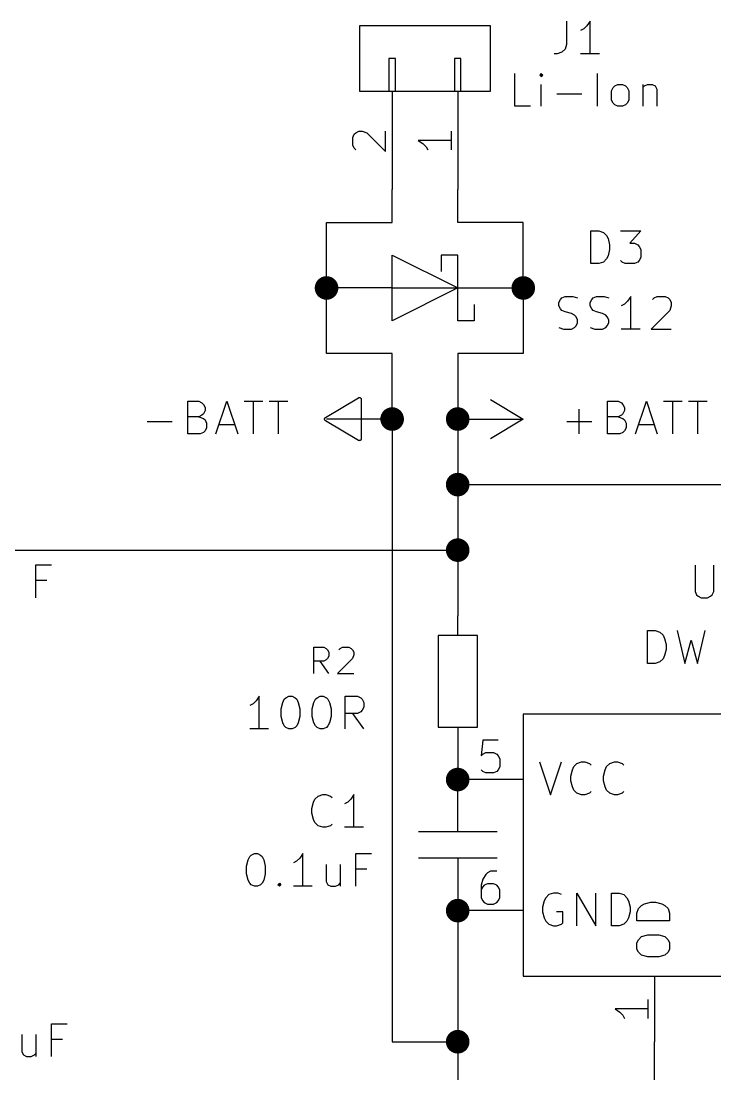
# Model space of a CAD drawing. Header units: inches. Extents: x 0.4 to 16.1, y -11.3 to -0.4.
# Drawn here: x 2.384 to 3.442, y -7.249 to -5.643 of the extents above; entities that cross this region are included whole.
import ezdxf

# ---------------------------------------------------------------- set-up
doc = ezdxf.new("R2010")
doc.units = ezdxf.units.IN
doc.header["$MEASUREMENT"] = 0
for name, color, linetype in [('GREENSIXTYFIVE', 129, 'CONTINUOUS'), ('LIGHTGREEN', 92, 'CONTINUOUS'), ('LIGHTRED', 12, 'CONTINUOUS'), ('RED', 14, 'CONTINUOUS'), ('WHITE', 250, 'CONTINUOUS')]:
    doc.layers.add(name, color=color, linetype=linetype)

msp = doc.modelspace()

# ---------------------------------------------------------------- linework, layer by layer
at = {"layer": 'GREENSIXTYFIVE', "linetype": 'CONTINUOUS'}
for p, q in [((3.2161, -5.6428), (3.2161, -5.6785)), ((3.2471, -5.6499), (3.2423, -5.6547)), ((3.2518, -5.6428), (3.2471, -5.6499)), ((3.2518, -5.6928), (3.2518, -5.6428)), ((3.2423, -5.6547), (3.2375, -5.6571)), ((3.2137, -5.6857), (3.209, -5.6904)), ((3.2161, -5.6785), (3.2137, -5.6857)), ((3.2018, -5.6928), (3.1971, -5.6928)), ((3.209, -5.6904), (3.2018, -5.6928)), ((3.2661, -5.6928), (3.2375, -5.6928)), ((3.137, -5.7728), (3.137, -5.7228)), ((3.1775, -5.7228), (3.1751, -5.7252)), ((3.1751, -5.7252), (3.1775, -5.7276)), ((3.1799, -5.7252), (3.1775, -5.7228)), ((3.1775, -5.7228), (3.1775, -5.7276)), ((3.1775, -5.7276), (3.1799, -5.7252)), ((3.2632, -5.7728), (3.2632, -5.7228)), ((3.1775, -5.7728), (3.1775, -5.7395)), ((3.2847, -5.749), (3.2871, -5.7442)), ((3.2847, -5.7633), (3.2847, -5.749)), ((3.2871, -5.7442), (3.2894, -5.7418)), ((3.2894, -5.7418), (3.2942, -5.7395)), ((3.2942, -5.7395), (3.3013, -5.7395)), ((3.3013, -5.7395), (3.3061, -5.7418)), ((3.3061, -5.7418), (3.3085, -5.7442)), ((3.3085, -5.7442), (3.3109, -5.749)), ((3.3109, -5.749), (3.3109, -5.7633)), ((3.3323, -5.7395), (3.3323, -5.7728)), ((3.3323, -5.7442), (3.3347, -5.7418)), ((3.3347, -5.7418), (3.3394, -5.7395)), ((3.3394, -5.7395), (3.3466, -5.7395)), ((3.3466, -5.7395), (3.3513, -5.7418)), ((3.3513, -5.7418), (3.3537, -5.7466)), ((3.3537, -5.7466), (3.3537, -5.7728)), ((3.2013, -5.7538), (3.2394, -5.7538)), ((3.2871, -5.768), (3.2847, -5.7633)), ((3.3109, -5.7633), (3.3085, -5.768)), ((3.1609, -5.7728), (3.137, -5.7728)), ((3.2894, -5.7704), (3.2871, -5.768)), ((3.2942, -5.7728), (3.2894, -5.7704)), ((3.3013, -5.7728), (3.2942, -5.7728)), ((3.3061, -5.7704), (3.3013, -5.7728)), ((3.3085, -5.768), (3.3061, -5.7704)), ((3.2531, -6.0128), (3.2531, -5.9628)), ((3.2531, -5.9628), (3.265, -5.9628)), ((3.265, -5.9628), (3.2721, -5.9652)), ((3.2721, -5.9652), (3.2769, -5.9699)), ((3.2769, -5.9699), (3.2793, -5.9747)), ((3.2793, -5.9747), (3.2817, -5.9842)), ((3.2983, -5.9628), (3.3293, -5.9628)), ((3.3293, -5.9628), (3.3126, -5.9818)), ((3.2817, -5.9914), (3.2793, -6.0009)), ((3.2817, -5.9842), (3.2817, -5.9914)), ((3.3126, -5.9818), (3.3198, -5.9818)), ((3.3198, -5.9818), (3.3245, -5.9842)), ((3.3245, -5.9842), (3.3269, -5.9866)), ((3.3269, -5.9866), (3.3293, -5.9914)), ((3.3293, -5.9914), (3.3293, -6.0033)), ((3.2769, -6.0057), (3.2721, -6.0104)), ((3.2793, -6.0009), (3.2769, -6.0057)), ((3.3293, -6.0033), (3.3269, -6.008)), ((3.265, -6.0128), (3.2531, -6.0128)), ((3.2721, -6.0104), (3.265, -6.0128)), ((3.3007, -6.0104), (3.2983, -6.008)), ((3.3055, -6.0128), (3.3007, -6.0104)), ((3.3198, -6.0128), (3.3055, -6.0128)), ((3.3245, -6.0104), (3.3198, -6.0128)), ((3.3269, -6.008), (3.3245, -6.0104)), ((3.2043, -6.0723), (3.2067, -6.0676)), ((3.2067, -6.0676), (3.209, -6.0652)), ((3.209, -6.0652), (3.2138, -6.0628)), ((3.2138, -6.0628), (3.2257, -6.0628)), ((3.2257, -6.0628), (3.2329, -6.0652)), ((3.2519, -6.0723), (3.2543, -6.0676)), ((3.2543, -6.0676), (3.2567, -6.0652)), ((3.2567, -6.0652), (3.2614, -6.0628)), ((3.2614, -6.0628), (3.2733, -6.0628)), ((3.2733, -6.0628), (3.2805, -6.0652)), ((3.309, -6.0699), (3.3043, -6.0747)), ((3.3138, -6.0628), (3.309, -6.0699)), ((3.3138, -6.1128), (3.3138, -6.0628)), ((3.3471, -6.0676), (3.3495, -6.0652)), ((3.3495, -6.0652), (3.3543, -6.0628)), ((3.3543, -6.0628), (3.3662, -6.0628)), ((3.3662, -6.0628), (3.3709, -6.0652)), ((3.3709, -6.0652), (3.3733, -6.0676)), ((3.3733, -6.0676), (3.3757, -6.0723)), ((3.2043, -6.0771), (3.2043, -6.0723)), ((3.2067, -6.0818), (3.2043, -6.0771)), ((3.209, -6.0842), (3.2067, -6.0818)), ((3.2138, -6.0866), (3.209, -6.0842)), ((3.2233, -6.089), (3.2138, -6.0866)), ((3.2519, -6.0771), (3.2519, -6.0723)), ((3.2543, -6.0818), (3.2519, -6.0771)), ((3.2567, -6.0842), (3.2543, -6.0818)), ((3.2614, -6.0866), (3.2567, -6.0842)), ((3.271, -6.089), (3.2614, -6.0866)), ((3.3043, -6.0747), (3.2995, -6.0771)), ((3.3733, -6.0842), (3.3448, -6.1128)), ((3.3757, -6.0771), (3.3733, -6.0842)), ((3.3757, -6.0723), (3.3757, -6.0771)), ((3.2281, -6.0914), (3.2233, -6.089)), ((3.2305, -6.0938), (3.2281, -6.0914)), ((3.2329, -6.0985), (3.2305, -6.0938)), ((3.2305, -6.108), (3.2329, -6.1033)), ((3.2329, -6.1033), (3.2329, -6.0985)), ((3.2757, -6.0914), (3.271, -6.089)), ((3.2781, -6.0938), (3.2757, -6.0914)), ((3.2805, -6.0985), (3.2781, -6.0938)), ((3.2781, -6.108), (3.2805, -6.1033)), ((3.2805, -6.1033), (3.2805, -6.0985)), ((3.2043, -6.1104), (3.2114, -6.1128)), ((3.2114, -6.1128), (3.2233, -6.1128)), ((3.2233, -6.1128), (3.2281, -6.1104)), ((3.2281, -6.1104), (3.2305, -6.108)), ((3.2519, -6.1104), (3.259, -6.1128)), ((3.259, -6.1128), (3.271, -6.1128)), ((3.271, -6.1128), (3.2757, -6.1104)), ((3.2757, -6.1104), (3.2781, -6.108)), ((3.3281, -6.1128), (3.2995, -6.1128)), ((3.3448, -6.1128), (3.3757, -6.1128)), ((2.6385, -6.2728), (2.6385, -6.2228)), ((2.6385, -6.2228), (2.6551, -6.2228)), ((2.6551, -6.2228), (2.6599, -6.2252)), ((2.6599, -6.2252), (2.6623, -6.2276)), ((2.6623, -6.2276), (2.6647, -6.2323)), ((2.6647, -6.2323), (2.6647, -6.2371)), ((2.6813, -6.2728), (2.698, -6.2228)), ((2.698, -6.2228), (2.7147, -6.2728)), ((2.7242, -6.2228), (2.7528, -6.2228)), ((2.7385, -6.2728), (2.7385, -6.2228)), ((2.7623, -6.2228), (2.7909, -6.2228)), ((2.7766, -6.2728), (2.7766, -6.2228)), ((3.2782, -6.2728), (3.2782, -6.2228)), ((3.2782, -6.2228), (3.2949, -6.2228)), ((3.2949, -6.2228), (3.2996, -6.2252)), ((3.2996, -6.2252), (3.302, -6.2276)), ((3.302, -6.2276), (3.3044, -6.2323)), ((3.3044, -6.2323), (3.3044, -6.2371)), ((3.321, -6.2728), (3.3377, -6.2228)), ((3.3377, -6.2228), (3.3544, -6.2728)), ((3.3639, -6.2228), (3.3925, -6.2228)), ((3.3782, -6.2728), (3.3782, -6.2228)), ((3.402, -6.2228), (3.4306, -6.2228)), ((3.4163, -6.2728), (3.4163, -6.2228)), ((2.6551, -6.2466), (2.6385, -6.2466)), ((2.6599, -6.2442), (2.6551, -6.2466)), ((2.6551, -6.2466), (2.6623, -6.249)), ((2.6623, -6.2418), (2.6599, -6.2442)), ((2.6647, -6.2371), (2.6623, -6.2418)), ((3.2353, -6.2728), (3.2353, -6.2347)), ((3.2949, -6.2466), (3.2782, -6.2466)), ((3.2996, -6.2442), (3.2949, -6.2466)), ((3.2949, -6.2466), (3.302, -6.249)), ((3.302, -6.2418), (3.2996, -6.2442)), ((3.3044, -6.2371), (3.302, -6.2418)), ((2.5766, -6.2537), (2.6147, -6.2537)), ((2.6623, -6.249), (2.6647, -6.2514)), ((2.6647, -6.2514), (2.667, -6.2561)), ((2.667, -6.2633), (2.6647, -6.268)), ((2.667, -6.2561), (2.667, -6.2633)), ((2.6861, -6.2585), (2.7099, -6.2585)), ((3.2163, -6.2538), (3.2544, -6.2538)), ((3.302, -6.249), (3.3044, -6.2514)), ((3.3044, -6.2514), (3.3068, -6.2561)), ((3.3068, -6.2633), (3.3044, -6.268)), ((3.3068, -6.2561), (3.3068, -6.2633)), ((3.3258, -6.2585), (3.3496, -6.2585)), ((2.6575, -6.2728), (2.6385, -6.2728)), ((2.6623, -6.2704), (2.6575, -6.2728)), ((2.6647, -6.268), (2.6623, -6.2704)), ((3.2972, -6.2728), (3.2782, -6.2728)), ((3.302, -6.2704), (3.2972, -6.2728)), ((3.3044, -6.268), (3.302, -6.2704)), ((2.4068, -6.5226), (2.4068, -6.4726)), ((2.4068, -6.4726), (2.4306, -6.4726)), ((3.4119, -6.4728), (3.4119, -6.5133)), ((3.4119, -6.4728), (3.4119, -6.5133)), ((3.4405, -6.5133), (3.4405, -6.4728)), ((3.4405, -6.5133), (3.4405, -6.4728)), ((2.4234, -6.4964), (2.4068, -6.4964)), ((3.4119, -6.5133), (3.4143, -6.518)), ((3.4119, -6.5133), (3.4143, -6.518)), ((3.4143, -6.518), (3.4167, -6.5204)), ((3.4143, -6.518), (3.4167, -6.5204)), ((3.4167, -6.5204), (3.4214, -6.5228)), ((3.4167, -6.5204), (3.4214, -6.5228)), ((3.4309, -6.5228), (3.4357, -6.5204)), ((3.4309, -6.5228), (3.4357, -6.5204)), ((3.4357, -6.5204), (3.4381, -6.518)), ((3.4357, -6.5204), (3.4381, -6.518)), ((3.4381, -6.518), (3.4405, -6.5133)), ((3.4381, -6.518), (3.4405, -6.5133)), ((3.4214, -6.5228), (3.4309, -6.5228)), ((3.4214, -6.5228), (3.4309, -6.5228)), ((3.3393, -6.6228), (3.3393, -6.5728)), ((3.3393, -6.5728), (3.3512, -6.5728)), ((3.3393, -6.6228), (3.3393, -6.5728)), ((3.3393, -6.5728), (3.3512, -6.5728)), ((3.3512, -6.5728), (3.3583, -6.5752)), ((3.3512, -6.5728), (3.3583, -6.5752)), ((3.3583, -6.5752), (3.3631, -6.5799)), ((3.3583, -6.5752), (3.3631, -6.5799)), ((3.3631, -6.5799), (3.3655, -6.5847)), ((3.3631, -6.5799), (3.3655, -6.5847)), ((3.3655, -6.5847), (3.3679, -6.5942)), ((3.3655, -6.5847), (3.3679, -6.5942)), ((3.3845, -6.5728), (3.3964, -6.6228)), ((3.3845, -6.5728), (3.3964, -6.6228)), ((3.4155, -6.6228), (3.4274, -6.5728)), ((3.4155, -6.6228), (3.4274, -6.5728)), ((2.8305, -6.6382), (2.8305, -6.5982)), ((2.8305, -6.5982), (2.8457, -6.5982)), ((2.8305, -6.6382), (2.8305, -6.5982)), ((2.8305, -6.5982), (2.8457, -6.5982)), ((2.8457, -6.5982), (2.8495, -6.6001)), ((2.8457, -6.5982), (2.8495, -6.6001)), ((2.8495, -6.6001), (2.8514, -6.6021)), ((2.8495, -6.6001), (2.8514, -6.6021)), ((2.8686, -6.6021), (2.8705, -6.6001)), ((2.8686, -6.6021), (2.8705, -6.6001)), ((2.8705, -6.6001), (2.8743, -6.5982)), ((2.8705, -6.6001), (2.8743, -6.5982)), ((2.8743, -6.5982), (2.8838, -6.5982)), ((2.8743, -6.5982), (2.8838, -6.5982)), ((2.8838, -6.5982), (2.8876, -6.6001)), ((2.8838, -6.5982), (2.8876, -6.6001)), ((2.8876, -6.6001), (2.8895, -6.6021)), ((2.8876, -6.6001), (2.8895, -6.6021)), ((3.3679, -6.6014), (3.3655, -6.6109)), ((3.3679, -6.6014), (3.3655, -6.6109)), ((3.3679, -6.5942), (3.3679, -6.6014)), ((3.3679, -6.5942), (3.3679, -6.6014)), ((3.3964, -6.6228), (3.406, -6.5871)), ((3.3964, -6.6228), (3.406, -6.5871)), ((3.406, -6.5871), (3.4155, -6.6228)), ((3.406, -6.5871), (3.4155, -6.6228)), ((2.8495, -6.6173), (2.8457, -6.6192)), ((2.8495, -6.6173), (2.8457, -6.6192)), ((2.8514, -6.6154), (2.8495, -6.6173)), ((2.8514, -6.6154), (2.8495, -6.6173)), ((2.8514, -6.6021), (2.8533, -6.6059)), ((2.8514, -6.6021), (2.8533, -6.6059)), ((2.8533, -6.6116), (2.8514, -6.6154)), ((2.8533, -6.6116), (2.8514, -6.6154)), ((2.8533, -6.6059), (2.8533, -6.6116)), ((2.8533, -6.6059), (2.8533, -6.6116)), ((2.8895, -6.6154), (2.8667, -6.6382)), ((2.8895, -6.6154), (2.8667, -6.6382)), ((2.8895, -6.6021), (2.8914, -6.6059)), ((2.8895, -6.6021), (2.8914, -6.6059)), ((2.8914, -6.6097), (2.8895, -6.6154)), ((2.8914, -6.6097), (2.8895, -6.6154)), ((2.8914, -6.6059), (2.8914, -6.6097)), ((2.8914, -6.6059), (2.8914, -6.6097)), ((3.3631, -6.6157), (3.3583, -6.6204)), ((3.3631, -6.6157), (3.3583, -6.6204)), ((3.3655, -6.6109), (3.3631, -6.6157)), ((3.3655, -6.6109), (3.3631, -6.6157)), ((2.8457, -6.6192), (2.8305, -6.6192)), ((2.8457, -6.6192), (2.8305, -6.6192)), ((2.8533, -6.6382), (2.84, -6.6192)), ((2.8533, -6.6382), (2.84, -6.6192)), ((3.3512, -6.6228), (3.3393, -6.6228)), ((3.3512, -6.6228), (3.3393, -6.6228)), ((3.3583, -6.6204), (3.3512, -6.6228)), ((3.3583, -6.6204), (3.3512, -6.6228)), ((2.8667, -6.6382), (2.8914, -6.6382)), ((2.8667, -6.6382), (2.8914, -6.6382)), ((2.7426, -6.6799), (2.7379, -6.6847)), ((2.7426, -6.6799), (2.7379, -6.6847)), ((2.7474, -6.6728), (2.7426, -6.6799)), ((2.7474, -6.6728), (2.7426, -6.6799)), ((2.7474, -6.7228), (2.7474, -6.6728)), ((2.7474, -6.7228), (2.7474, -6.6728)), ((2.7831, -6.6823), (2.7855, -6.6776)), ((2.7831, -6.6823), (2.7855, -6.6776)), ((2.7855, -6.6776), (2.7879, -6.6752)), ((2.7855, -6.6776), (2.7879, -6.6752)), ((2.7879, -6.6752), (2.7926, -6.6728)), ((2.7879, -6.6752), (2.7926, -6.6728)), ((2.7926, -6.6728), (2.7974, -6.6728)), ((2.7926, -6.6728), (2.7974, -6.6728)), ((2.7974, -6.6728), (2.8021, -6.6752)), ((2.7974, -6.6728), (2.8021, -6.6752)), ((2.8021, -6.6752), (2.8045, -6.6776)), ((2.8021, -6.6752), (2.8045, -6.6776)), ((2.8045, -6.6776), (2.8069, -6.6823)), ((2.8045, -6.6776), (2.8069, -6.6823)), ((2.8307, -6.6823), (2.8331, -6.6776)), ((2.8307, -6.6823), (2.8331, -6.6776)), ((2.8331, -6.6776), (2.8355, -6.6752)), ((2.8331, -6.6776), (2.8355, -6.6752)), ((2.8355, -6.6752), (2.8402, -6.6728)), ((2.8355, -6.6752), (2.8402, -6.6728)), ((2.8402, -6.6728), (2.845, -6.6728)), ((2.8402, -6.6728), (2.845, -6.6728)), ((2.845, -6.6728), (2.8498, -6.6752)), ((2.845, -6.6728), (2.8498, -6.6752)), ((2.8498, -6.6752), (2.8521, -6.6776)), ((2.8498, -6.6752), (2.8521, -6.6776)), ((2.8521, -6.6776), (2.8545, -6.6823)), ((2.8521, -6.6776), (2.8545, -6.6823)), ((2.8783, -6.7228), (2.8783, -6.6728)), ((2.8783, -6.6728), (2.8974, -6.6728)), ((2.8783, -6.7228), (2.8783, -6.6728)), ((2.8783, -6.6728), (2.8974, -6.6728)), ((2.8974, -6.6728), (2.9021, -6.6752)), ((2.8974, -6.6728), (2.9021, -6.6752)), ((2.9021, -6.6752), (2.9045, -6.6776)), ((2.9021, -6.6752), (2.9045, -6.6776)), ((2.9045, -6.6776), (2.9069, -6.6823)), ((2.9045, -6.6776), (2.9069, -6.6823)), ((2.7379, -6.6847), (2.7331, -6.6871)), ((2.7379, -6.6847), (2.7331, -6.6871)), ((2.7807, -6.6919), (2.7831, -6.6823)), ((2.7807, -6.6919), (2.7831, -6.6823)), ((2.7807, -6.7038), (2.7807, -6.6919)), ((2.7807, -6.7038), (2.7807, -6.6919)), ((2.8069, -6.6823), (2.8093, -6.6919)), ((2.8069, -6.6823), (2.8093, -6.6919)), ((2.8093, -6.6919), (2.8093, -6.7038)), ((2.8093, -6.6919), (2.8093, -6.7038)), ((2.8283, -6.6919), (2.8307, -6.6823)), ((2.8283, -6.6919), (2.8307, -6.6823)), ((2.8283, -6.7038), (2.8283, -6.6919)), ((2.8283, -6.7038), (2.8283, -6.6919)), ((2.8545, -6.6823), (2.8569, -6.6919)), ((2.8545, -6.6823), (2.8569, -6.6919)), ((2.8569, -6.6919), (2.8569, -6.7038)), ((2.8569, -6.6919), (2.8569, -6.7038)), ((2.9021, -6.6966), (2.8974, -6.699)), ((2.9021, -6.6966), (2.8974, -6.699)), ((2.9045, -6.6942), (2.9021, -6.6966)), ((2.9045, -6.6942), (2.9021, -6.6966)), ((2.9069, -6.6895), (2.9045, -6.6942)), ((2.9069, -6.6895), (2.9045, -6.6942)), ((2.9069, -6.6823), (2.9069, -6.6895)), ((2.9069, -6.6823), (2.9069, -6.6895)), ((2.7831, -6.7133), (2.7807, -6.7038)), ((2.7831, -6.7133), (2.7807, -6.7038)), ((2.7855, -6.718), (2.7831, -6.7133)), ((2.7855, -6.718), (2.7831, -6.7133)), ((2.8069, -6.7133), (2.8045, -6.718)), ((2.8069, -6.7133), (2.8045, -6.718)), ((2.8093, -6.7038), (2.8069, -6.7133)), ((2.8093, -6.7038), (2.8069, -6.7133)), ((2.8307, -6.7133), (2.8283, -6.7038)), ((2.8307, -6.7133), (2.8283, -6.7038)), ((2.8331, -6.718), (2.8307, -6.7133)), ((2.8331, -6.718), (2.8307, -6.7133)), ((2.8545, -6.7133), (2.8521, -6.718)), ((2.8545, -6.7133), (2.8521, -6.718)), ((2.8569, -6.7038), (2.8545, -6.7133)), ((2.8569, -6.7038), (2.8545, -6.7133)), ((2.8974, -6.699), (2.8783, -6.699)), ((2.8974, -6.699), (2.8783, -6.699)), ((2.9069, -6.7228), (2.8902, -6.699)), ((2.9069, -6.7228), (2.8902, -6.699)), ((2.7617, -6.7228), (2.7331, -6.7228)), ((2.7617, -6.7228), (2.7331, -6.7228)), ((2.7879, -6.7204), (2.7855, -6.718)), ((2.7879, -6.7204), (2.7855, -6.718)), ((2.7926, -6.7228), (2.7879, -6.7204)), ((2.7926, -6.7228), (2.7879, -6.7204)), ((2.7974, -6.7228), (2.7926, -6.7228)), ((2.7974, -6.7228), (2.7926, -6.7228)), ((2.8021, -6.7204), (2.7974, -6.7228)), ((2.8021, -6.7204), (2.7974, -6.7228)), ((2.8045, -6.718), (2.8021, -6.7204)), ((2.8045, -6.718), (2.8021, -6.7204)), ((2.8355, -6.7204), (2.8331, -6.718)), ((2.8355, -6.7204), (2.8331, -6.718)), ((2.8402, -6.7228), (2.8355, -6.7204)), ((2.8402, -6.7228), (2.8355, -6.7204)), ((2.845, -6.7228), (2.8402, -6.7228)), ((2.845, -6.7228), (2.8402, -6.7228)), ((2.8498, -6.7204), (2.845, -6.7228)), ((2.8498, -6.7204), (2.845, -6.7228)), ((2.8521, -6.718), (2.8498, -6.7204)), ((2.8521, -6.718), (2.8498, -6.7204)), ((3.1748, -6.7731), (3.1914, -6.8231)), ((3.1748, -6.7731), (3.1914, -6.8231)), ((3.1914, -6.8231), (3.2081, -6.7731)), ((3.1914, -6.8231), (3.2081, -6.7731)), ((3.2271, -6.7803), (3.2319, -6.7755)), ((3.2271, -6.7803), (3.2319, -6.7755)), ((3.2319, -6.7755), (3.239, -6.7731)), ((3.2319, -6.7755), (3.239, -6.7731)), ((3.239, -6.7731), (3.2438, -6.7731)), ((3.239, -6.7731), (3.2438, -6.7731)), ((3.2438, -6.7731), (3.251, -6.7755)), ((3.2438, -6.7731), (3.251, -6.7755)), ((3.251, -6.7755), (3.2533, -6.7779)), ((3.251, -6.7755), (3.2533, -6.7779)), ((3.2771, -6.7803), (3.2819, -6.7755)), ((3.2771, -6.7803), (3.2819, -6.7755)), ((3.2819, -6.7755), (3.289, -6.7731)), ((3.2819, -6.7755), (3.289, -6.7731)), ((3.289, -6.7731), (3.2938, -6.7731)), ((3.289, -6.7731), (3.2938, -6.7731)), ((3.2938, -6.7731), (3.301, -6.7755)), ((3.2938, -6.7731), (3.301, -6.7755)), ((3.301, -6.7755), (3.3033, -6.7779)), ((3.301, -6.7755), (3.3033, -6.7779)), ((3.2224, -6.7946), (3.2248, -6.785)), ((3.2224, -6.7946), (3.2248, -6.785)), ((3.2224, -6.8017), (3.2224, -6.7946)), ((3.2224, -6.8017), (3.2224, -6.7946)), ((3.2248, -6.785), (3.2271, -6.7803)), ((3.2248, -6.785), (3.2271, -6.7803)), ((3.2724, -6.7946), (3.2748, -6.785)), ((3.2724, -6.7946), (3.2748, -6.785)), ((3.2724, -6.8017), (3.2724, -6.7946)), ((3.2724, -6.8017), (3.2724, -6.7946)), ((3.2748, -6.785), (3.2771, -6.7803)), ((3.2748, -6.785), (3.2771, -6.7803)), ((3.2248, -6.8112), (3.2224, -6.8017)), ((3.2248, -6.8112), (3.2224, -6.8017)), ((3.2748, -6.8112), (3.2724, -6.8017)), ((3.2748, -6.8112), (3.2724, -6.8017)), ((2.8323, -6.8299), (2.8371, -6.8252)), ((2.8323, -6.8299), (2.8371, -6.8252)), ((2.8371, -6.8252), (2.8442, -6.8228)), ((2.8371, -6.8252), (2.8442, -6.8228)), ((2.8442, -6.8228), (2.849, -6.8228)), ((2.8442, -6.8228), (2.849, -6.8228)), ((2.849, -6.8228), (2.8561, -6.8252)), ((2.849, -6.8228), (2.8561, -6.8252)), ((2.8561, -6.8252), (2.8585, -6.8276)), ((2.8561, -6.8252), (2.8585, -6.8276)), ((2.8918, -6.8228), (2.8871, -6.8299)), ((2.8918, -6.8228), (2.8871, -6.8299)), ((2.8918, -6.8728), (2.8918, -6.8228)), ((2.8918, -6.8728), (2.8918, -6.8228)), ((3.2271, -6.816), (3.2248, -6.8112)), ((3.2271, -6.816), (3.2248, -6.8112)), ((3.2319, -6.8208), (3.2271, -6.816)), ((3.2319, -6.8208), (3.2271, -6.816)), ((3.239, -6.8231), (3.2319, -6.8208)), ((3.239, -6.8231), (3.2319, -6.8208)), ((3.2438, -6.8231), (3.239, -6.8231)), ((3.2438, -6.8231), (3.239, -6.8231)), ((3.251, -6.8208), (3.2438, -6.8231)), ((3.251, -6.8208), (3.2438, -6.8231)), ((3.2533, -6.8184), (3.251, -6.8208)), ((3.2533, -6.8184), (3.251, -6.8208)), ((3.2771, -6.816), (3.2748, -6.8112)), ((3.2771, -6.816), (3.2748, -6.8112)), ((3.2819, -6.8208), (3.2771, -6.816)), ((3.2819, -6.8208), (3.2771, -6.816)), ((3.289, -6.8231), (3.2819, -6.8208)), ((3.289, -6.8231), (3.2819, -6.8208)), ((3.2938, -6.8231), (3.289, -6.8231)), ((3.2938, -6.8231), (3.289, -6.8231)), ((3.301, -6.8208), (3.2938, -6.8231)), ((3.301, -6.8208), (3.2938, -6.8231)), ((3.3033, -6.8184), (3.301, -6.8208)), ((3.3033, -6.8184), (3.301, -6.8208)), ((2.8275, -6.8442), (2.8299, -6.8347)), ((2.8275, -6.8442), (2.8299, -6.8347)), ((2.8299, -6.8347), (2.8323, -6.8299)), ((2.8299, -6.8347), (2.8323, -6.8299)), ((2.8823, -6.8347), (2.8775, -6.8371)), ((2.8823, -6.8347), (2.8775, -6.8371)), ((2.8871, -6.8299), (2.8823, -6.8347)), ((2.8871, -6.8299), (2.8823, -6.8347)), ((2.8275, -6.8514), (2.8275, -6.8442)), ((2.8275, -6.8514), (2.8275, -6.8442)), ((2.8299, -6.8609), (2.8275, -6.8514)), ((2.8299, -6.8609), (2.8275, -6.8514)), ((2.8323, -6.8657), (2.8299, -6.8609)), ((2.8323, -6.8657), (2.8299, -6.8609)), ((2.8371, -6.8704), (2.8323, -6.8657)), ((2.8371, -6.8704), (2.8323, -6.8657)), ((2.8442, -6.8728), (2.8371, -6.8704)), ((2.8442, -6.8728), (2.8371, -6.8704)), ((2.849, -6.8728), (2.8442, -6.8728)), ((2.849, -6.8728), (2.8442, -6.8728)), ((2.8561, -6.8704), (2.849, -6.8728)), ((2.8561, -6.8704), (2.849, -6.8728)), ((2.8585, -6.868), (2.8561, -6.8704)), ((2.8585, -6.868), (2.8561, -6.8704)), ((2.9061, -6.8728), (2.8775, -6.8728)), ((2.9061, -6.8728), (2.8775, -6.8728)), ((2.728, -6.9319), (2.7304, -6.9223)), ((2.728, -6.9319), (2.7304, -6.9223)), ((2.7304, -6.9223), (2.7328, -6.9176)), ((2.7304, -6.9223), (2.7328, -6.9176)), ((2.7328, -6.9176), (2.7351, -6.9152)), ((2.7328, -6.9176), (2.7351, -6.9152)), ((2.7351, -6.9152), (2.7399, -6.9128)), ((2.7351, -6.9152), (2.7399, -6.9128)), ((2.7399, -6.9128), (2.7447, -6.9128)), ((2.7399, -6.9128), (2.7447, -6.9128)), ((2.7447, -6.9128), (2.7494, -6.9152)), ((2.7447, -6.9128), (2.7494, -6.9152)), ((2.7494, -6.9152), (2.7518, -6.9176)), ((2.7494, -6.9152), (2.7518, -6.9176)), ((2.7518, -6.9176), (2.7542, -6.9223)), ((2.7518, -6.9176), (2.7542, -6.9223)), ((2.7542, -6.9223), (2.7566, -6.9319)), ((2.7542, -6.9223), (2.7566, -6.9319)), ((2.809, -6.9199), (2.8042, -6.9247)), ((2.809, -6.9199), (2.8042, -6.9247)), ((2.8137, -6.9128), (2.809, -6.9199)), ((2.8137, -6.9128), (2.809, -6.9199)), ((2.8137, -6.9628), (2.8137, -6.9128)), ((2.8137, -6.9628), (2.8137, -6.9128)), ((2.8947, -6.9628), (2.8947, -6.9128)), ((2.8947, -6.9128), (2.9185, -6.9128)), ((2.8947, -6.9628), (2.8947, -6.9128)), ((2.8947, -6.9128), (2.9185, -6.9128)), ((2.728, -6.9438), (2.728, -6.9319)), ((2.728, -6.9438), (2.728, -6.9319)), ((2.7566, -6.9319), (2.7566, -6.9438)), ((2.7566, -6.9319), (2.7566, -6.9438)), ((2.8042, -6.9247), (2.7994, -6.9271)), ((2.8042, -6.9247), (2.7994, -6.9271)), ((2.8494, -6.9295), (2.8494, -6.9557)), ((2.8494, -6.9295), (2.8494, -6.9557)), ((2.8709, -6.9295), (2.8709, -6.9628)), ((2.8709, -6.9295), (2.8709, -6.9628)), ((2.9113, -6.9366), (2.8947, -6.9366)), ((2.9113, -6.9366), (2.8947, -6.9366)), ((2.7304, -6.9533), (2.728, -6.9438)), ((2.7304, -6.9533), (2.728, -6.9438)), ((2.7328, -6.958), (2.7304, -6.9533)), ((2.7328, -6.958), (2.7304, -6.9533)), ((2.7542, -6.9533), (2.7518, -6.958)), ((2.7542, -6.9533), (2.7518, -6.958)), ((2.7566, -6.9438), (2.7542, -6.9533)), ((2.7566, -6.9438), (2.7542, -6.9533)), ((2.7351, -6.9604), (2.7328, -6.958)), ((2.7351, -6.9604), (2.7328, -6.958)), ((2.7399, -6.9628), (2.7351, -6.9604)), ((2.7399, -6.9628), (2.7351, -6.9604)), ((2.7447, -6.9628), (2.7399, -6.9628)), ((2.7447, -6.9628), (2.7399, -6.9628)), ((2.7494, -6.9604), (2.7447, -6.9628)), ((2.7494, -6.9604), (2.7447, -6.9628)), ((2.7518, -6.958), (2.7494, -6.9604)), ((2.7518, -6.958), (2.7494, -6.9604)), ((2.7756, -6.9604), (2.778, -6.958)), ((2.7756, -6.9604), (2.778, -6.958)), ((2.778, -6.9628), (2.7756, -6.9604)), ((2.778, -6.9628), (2.7756, -6.9604)), ((2.778, -6.958), (2.7804, -6.9604)), ((2.778, -6.958), (2.778, -6.9628)), ((2.778, -6.958), (2.7804, -6.9604)), ((2.778, -6.958), (2.778, -6.9628)), ((2.7804, -6.9604), (2.778, -6.9628)), ((2.7804, -6.9604), (2.778, -6.9628)), ((2.828, -6.9628), (2.7994, -6.9628)), ((2.828, -6.9628), (2.7994, -6.9628)), ((2.8494, -6.9557), (2.8518, -6.9604)), ((2.8494, -6.9557), (2.8518, -6.9604)), ((2.8518, -6.9604), (2.8566, -6.9628)), ((2.8518, -6.9604), (2.8566, -6.9628)), ((2.8566, -6.9628), (2.8637, -6.9628)), ((2.8566, -6.9628), (2.8637, -6.9628)), ((2.8637, -6.9628), (2.8685, -6.9604)), ((2.8637, -6.9628), (2.8685, -6.9604)), ((2.8685, -6.9604), (2.8709, -6.958)), ((2.8685, -6.9604), (2.8709, -6.958)), ((3.1819, -6.985), (3.1795, -6.9946)), ((3.1819, -6.985), (3.1795, -6.9946)), ((3.1843, -6.9803), (3.1819, -6.985)), ((3.1843, -6.9803), (3.1819, -6.985)), ((3.189, -6.9755), (3.1843, -6.9803)), ((3.189, -6.9755), (3.1843, -6.9803)), ((3.1962, -6.9731), (3.189, -6.9755)), ((3.1962, -6.9731), (3.189, -6.9755)), ((3.2033, -6.9731), (3.1962, -6.9731)), ((3.2033, -6.9731), (3.1962, -6.9731)), ((3.2081, -6.9755), (3.2033, -6.9731)), ((3.2081, -6.9755), (3.2033, -6.9731)), ((3.2319, -7.0231), (3.2319, -6.9731)), ((3.2319, -6.9731), (3.2605, -7.0231)), ((3.2319, -7.0231), (3.2319, -6.9731)), ((3.2319, -6.9731), (3.2605, -7.0231)), ((3.2605, -7.0231), (3.2605, -6.9731)), ((3.2605, -7.0231), (3.2605, -6.9731)), ((3.2843, -7.0231), (3.2843, -6.9731)), ((3.2843, -6.9731), (3.2962, -6.9731)), ((3.2843, -7.0231), (3.2843, -6.9731)), ((3.2843, -6.9731), (3.2962, -6.9731)), ((3.2962, -6.9731), (3.3033, -6.9755)), ((3.2962, -6.9731), (3.3033, -6.9755)), ((3.3033, -6.9755), (3.3081, -6.9803)), ((3.3033, -6.9755), (3.3081, -6.9803)), ((3.3081, -6.9803), (3.3105, -6.985)), ((3.3081, -6.9803), (3.3105, -6.985)), ((3.3105, -6.985), (3.3129, -6.9946)), ((3.3105, -6.985), (3.3129, -6.9946)), ((3.335, -6.9895), (3.3446, -6.9871)), ((3.335, -6.9895), (3.3446, -6.9871)), ((3.3446, -6.9871), (3.3517, -6.9871)), ((3.3446, -6.9871), (3.3517, -6.9871)), ((3.3517, -6.9871), (3.3612, -6.9895)), ((3.3517, -6.9871), (3.3612, -6.9895)), ((3.1795, -6.9946), (3.1795, -7.0017)), ((3.1795, -6.9946), (3.1795, -7.0017)), ((3.1795, -7.0017), (3.1819, -7.0112)), ((3.1795, -7.0017), (3.1819, -7.0112)), ((3.2105, -7.0017), (3.2009, -7.0017)), ((3.2105, -7.0017), (3.2009, -7.0017)), ((3.2105, -7.0184), (3.2105, -7.0017)), ((3.2105, -7.0184), (3.2105, -7.0017)), ((3.3129, -7.0017), (3.3105, -7.0112)), ((3.3129, -7.0017), (3.3105, -7.0112)), ((3.3129, -6.9946), (3.3129, -7.0017)), ((3.3129, -6.9946), (3.3129, -7.0017)), ((3.3231, -7.0038), (3.3255, -6.9967)), ((3.3231, -7.0038), (3.3255, -6.9967)), ((3.3255, -6.9967), (3.3303, -6.9919)), ((3.3255, -6.9967), (3.3303, -6.9919)), ((3.3303, -6.9919), (3.335, -6.9895)), ((3.3303, -6.9919), (3.335, -6.9895)), ((3.3612, -6.9895), (3.366, -6.9919)), ((3.3612, -6.9895), (3.366, -6.9919)), ((3.366, -6.9919), (3.3708, -6.9967)), ((3.366, -6.9919), (3.3708, -6.9967)), ((3.3708, -6.9967), (3.3731, -7.0038)), ((3.3708, -6.9967), (3.3731, -7.0038)), ((3.1819, -7.0112), (3.1843, -7.016)), ((3.1819, -7.0112), (3.1843, -7.016)), ((3.1843, -7.016), (3.189, -7.0208)), ((3.1843, -7.016), (3.189, -7.0208)), ((3.2081, -7.0208), (3.2105, -7.0184)), ((3.2081, -7.0208), (3.2105, -7.0184)), ((3.3081, -7.016), (3.3033, -7.0208)), ((3.3081, -7.016), (3.3033, -7.0208)), ((3.3105, -7.0112), (3.3081, -7.016)), ((3.3105, -7.0112), (3.3081, -7.016)), ((3.3231, -7.0157), (3.3231, -7.0038)), ((3.3231, -7.0157), (3.3231, -7.0038)), ((3.3731, -7.0157), (3.3231, -7.0157)), ((3.3731, -7.0157), (3.3231, -7.0157)), ((3.3731, -7.0038), (3.3731, -7.0157)), ((3.3731, -7.0038), (3.3731, -7.0157)), ((3.189, -7.0208), (3.1962, -7.0231)), ((3.189, -7.0208), (3.1962, -7.0231)), ((3.1962, -7.0231), (3.2009, -7.0231)), ((3.1962, -7.0231), (3.2009, -7.0231)), ((3.2009, -7.0231), (3.2081, -7.0208)), ((3.2009, -7.0231), (3.2081, -7.0208)), ((3.2962, -7.0231), (3.2843, -7.0231)), ((3.2962, -7.0231), (3.2843, -7.0231)), ((3.3033, -7.0208), (3.2962, -7.0231)), ((3.3033, -7.0208), (3.2962, -7.0231)), ((3.3231, -7.049), (3.3255, -7.0443)), ((3.3231, -7.049), (3.3255, -7.0443)), ((3.3231, -7.0586), (3.3231, -7.049)), ((3.3231, -7.0586), (3.3231, -7.049)), ((3.3255, -7.0443), (3.3303, -7.0395)), ((3.3255, -7.0443), (3.3303, -7.0395)), ((3.3303, -7.0395), (3.3398, -7.0371)), ((3.3303, -7.0395), (3.3398, -7.0371)), ((3.3398, -7.0371), (3.3565, -7.0371)), ((3.3398, -7.0371), (3.3565, -7.0371)), ((3.3565, -7.0371), (3.366, -7.0395)), ((3.3565, -7.0371), (3.366, -7.0395)), ((3.366, -7.0395), (3.3708, -7.0443)), ((3.366, -7.0395), (3.3708, -7.0443)), ((3.3708, -7.0443), (3.3731, -7.049)), ((3.3708, -7.0443), (3.3731, -7.049)), ((3.3731, -7.049), (3.3731, -7.0586)), ((3.3731, -7.049), (3.3731, -7.0586)), ((3.3255, -7.0633), (3.3231, -7.0586)), ((3.3255, -7.0633), (3.3231, -7.0586)), ((3.3303, -7.0681), (3.3255, -7.0633)), ((3.3303, -7.0681), (3.3255, -7.0633)), ((3.3708, -7.0633), (3.366, -7.0681)), ((3.3708, -7.0633), (3.366, -7.0681)), ((3.3731, -7.0586), (3.3708, -7.0633)), ((3.3731, -7.0586), (3.3708, -7.0633)), ((3.3398, -7.0705), (3.3303, -7.0681)), ((3.3398, -7.0705), (3.3303, -7.0681)), ((3.3565, -7.0705), (3.3398, -7.0705)), ((3.3565, -7.0705), (3.3398, -7.0705)), ((3.366, -7.0681), (3.3565, -7.0705)), ((3.366, -7.0681), (3.3565, -7.0705)), ((2.4306, -7.2226), (2.4306, -7.1726)), ((2.4306, -7.1726), (2.4544, -7.1726)), ((2.4306, -7.2226), (2.4306, -7.1726)), ((2.4306, -7.1726), (2.4544, -7.1726)), ((2.3853, -7.1892), (2.3853, -7.2154)), ((2.3853, -7.1892), (2.3853, -7.2154)), ((2.4068, -7.1892), (2.4068, -7.2226)), ((2.4068, -7.1892), (2.4068, -7.2226)), ((2.4472, -7.1964), (2.4306, -7.1964)), ((2.4472, -7.1964), (2.4306, -7.1964)), ((2.3853, -7.2154), (2.3877, -7.2202)), ((2.3853, -7.2154), (2.3877, -7.2202)), ((2.3877, -7.2202), (2.3925, -7.2226)), ((2.3877, -7.2202), (2.3925, -7.2226)), ((2.3925, -7.2226), (2.3996, -7.2226)), ((2.3925, -7.2226), (2.3996, -7.2226)), ((2.3996, -7.2226), (2.4044, -7.2202)), ((2.3996, -7.2226), (2.4044, -7.2202)), ((2.4044, -7.2202), (2.4068, -7.2178)), ((2.4044, -7.2202), (2.4068, -7.2178))]:
    msp.add_line(p, q, dxfattribs=at)
at = {"layer": 'LIGHTGREEN', "linetype": 'CONTINUOUS'}
for p, q in [((2.95, -5.95), (2.95, -5.9)), ((3.05, -5.95), (3.05, -5.9)), ((2.85, -5.95), (2.95, -5.95)), ((2.85, -6.05), (2.85, -5.95)), ((3.15, -5.95), (3.05, -5.95)), ((3.15, -6.05), (3.15, -5.95)), ((2.85, -6.15), (2.85, -6.05)), ((3.15, -6.05), (3.15, -6.15)), ((2.95, -6.15), (2.85, -6.15)), ((2.95, -6.25), (2.95, -6.15)), ((3.15, -6.15), (3.05, -6.15)), ((3.05, -6.15), (3.05, -6.25)), ((2.95, -6.25), (2.95, -7.2)), ((3.05, -6.25), (3.05, -6.35)), ((3.05, -6.35), (3.05, -6.45)), ((3.05, -6.35), (4, -6.35)), ((2.15, -6.45), (3.05, -6.45)), ((3.05, -6.45), (3.05, -6.55)), ((3.05, -6.75), (3.05, -6.8)), ((3.05, -7), (3.05, -7.2)), ((2.95, -7.2), (3.05, -7.2)), ((3.05, -7.2), (3.05, -7.4)), ((3.35, -7.7), (3.35, -7.2))]:
    msp.add_line(p, q, dxfattribs=at)
at = {"layer": 'LIGHTGREEN', "const_width": 0.018}
for points in [[(2.841, -6.05, 1), (2.859, -6.05, 1)], [(3.141, -6.05, 1), (3.159, -6.05, 1)], [(2.941, -6.25, 1), (2.959, -6.25, 1)], [(3.041, -6.25, 1), (3.059, -6.25, 1)], [(3.041, -6.35, 1), (3.059, -6.35, 1)], [(3.041, -6.45, 1), (3.059, -6.45, 1)], [(3.041, -6.8, 1), (3.059, -6.8, 1)], [(3.041, -7, 1), (3.059, -7, 1)], [(3.041, -7.2, 1), (3.059, -7.2, 1)]]:
    msp.add_lwpolyline(points, format="xyb", close=True, dxfattribs=at)
at = {"layer": 'LIGHTRED', "linetype": 'CONTINUOUS'}
for p, q in [((2.8923, -5.8155), (2.8946, -5.8131)), ((2.8946, -5.8131), (2.8994, -5.8107)), ((2.8994, -5.8107), (2.9042, -5.8107)), ((2.9042, -5.8107), (2.9113, -5.8131)), ((2.9113, -5.8131), (2.9399, -5.8417)), ((2.9399, -5.8417), (2.9399, -5.8107)), ((3.0399, -5.8107), (3.0399, -5.8393)), ((2.8899, -5.8202), (2.8923, -5.8155)), ((2.8899, -5.8321), (2.8899, -5.8202)), ((3.0399, -5.825), (2.9899, -5.825)), ((2.9899, -5.825), (2.997, -5.8298)), ((2.997, -5.8298), (3.0018, -5.8345)), ((2.8923, -5.8369), (2.8899, -5.8321)), ((2.8946, -5.8393), (2.8923, -5.8369)), ((3.0018, -5.8345), (3.0042, -5.8393)), ((3.0881, -6.7399), (3.0857, -6.7637)), ((3.0881, -6.7399), (3.0857, -6.7637)), ((3.1119, -6.7399), (3.0881, -6.7399)), ((3.1119, -6.7399), (3.0881, -6.7399)), ((3.0857, -6.7637), (3.0881, -6.7613)), ((3.0857, -6.7637), (3.0881, -6.7613)), ((3.0881, -6.7613), (3.0929, -6.7589)), ((3.0881, -6.7613), (3.0929, -6.7589)), ((3.0929, -6.7589), (3.1048, -6.7589)), ((3.0929, -6.7589), (3.1048, -6.7589)), ((3.1048, -6.7589), (3.1095, -6.7613)), ((3.1048, -6.7589), (3.1095, -6.7613)), ((3.1095, -6.7613), (3.1119, -6.7637)), ((3.1095, -6.7613), (3.1119, -6.7637)), ((3.1119, -6.7637), (3.1143, -6.7684)), ((3.1119, -6.7637), (3.1143, -6.7684)), ((3.1143, -6.7684), (3.1143, -6.7804)), ((3.1143, -6.7684), (3.1143, -6.7804)), ((3.0881, -6.7875), (3.0857, -6.7851)), ((3.0881, -6.7875), (3.0857, -6.7851)), ((3.0929, -6.7899), (3.0881, -6.7875)), ((3.0929, -6.7899), (3.0881, -6.7875)), ((3.1048, -6.7899), (3.0929, -6.7899)), ((3.1048, -6.7899), (3.0929, -6.7899)), ((3.1095, -6.7875), (3.1048, -6.7899)), ((3.1095, -6.7875), (3.1048, -6.7899)), ((3.1119, -6.7851), (3.1095, -6.7875)), ((3.1119, -6.7851), (3.1095, -6.7875)), ((3.1143, -6.7804), (3.1119, -6.7851)), ((3.1143, -6.7804), (3.1119, -6.7851)), ((3.0881, -6.9518), (3.0857, -6.9613)), ((3.0881, -6.9518), (3.0857, -6.9613)), ((3.0929, -6.9446), (3.0881, -6.9518)), ((3.0929, -6.9446), (3.0881, -6.9518)), ((3.0952, -6.9423), (3.0929, -6.9446)), ((3.0952, -6.9423), (3.0929, -6.9446)), ((3.1, -6.9399), (3.0952, -6.9423)), ((3.1, -6.9399), (3.0952, -6.9423)), ((3.1095, -6.9399), (3.1, -6.9399)), ((3.1095, -6.9399), (3.1, -6.9399)), ((3.0857, -6.9613), (3.0857, -6.9804)), ((3.0857, -6.9613), (3.0857, -6.9804)), ((3.0881, -6.9637), (3.0857, -6.9684)), ((3.0881, -6.9637), (3.0857, -6.9684)), ((3.0905, -6.9613), (3.0881, -6.9637)), ((3.0905, -6.9613), (3.0881, -6.9637)), ((3.0952, -6.9589), (3.0905, -6.9613)), ((3.0952, -6.9589), (3.0905, -6.9613)), ((3.1048, -6.9589), (3.0952, -6.9589)), ((3.1048, -6.9589), (3.0952, -6.9589)), ((3.1095, -6.9613), (3.1048, -6.9589)), ((3.1095, -6.9613), (3.1048, -6.9589)), ((3.1119, -6.9637), (3.1095, -6.9613)), ((3.1119, -6.9637), (3.1095, -6.9613)), ((3.1143, -6.9684), (3.1119, -6.9637)), ((3.1143, -6.9684), (3.1119, -6.9637)), ((3.1143, -6.9804), (3.1143, -6.9684)), ((3.1143, -6.9804), (3.1143, -6.9684)), ((3.0857, -6.9804), (3.0881, -6.9851)), ((3.0857, -6.9804), (3.0881, -6.9851)), ((3.0881, -6.9851), (3.0905, -6.9875)), ((3.0881, -6.9851), (3.0905, -6.9875)), ((3.0905, -6.9875), (3.0952, -6.9899)), ((3.0905, -6.9875), (3.0952, -6.9899)), ((3.1048, -6.9899), (3.1095, -6.9875)), ((3.1048, -6.9899), (3.1095, -6.9875)), ((3.1095, -6.9875), (3.1119, -6.9851)), ((3.1095, -6.9875), (3.1119, -6.9851)), ((3.1119, -6.9851), (3.1143, -6.9804)), ((3.1119, -6.9851), (3.1143, -6.9804)), ((3.0952, -6.9899), (3.1048, -6.9899)), ((3.0952, -6.9899), (3.1048, -6.9899)), ((3.3399, -7.1357), (3.3399, -7.1643)), ((3.3399, -7.1357), (3.3399, -7.1643)), ((3.3399, -7.15), (3.2899, -7.15)), ((3.2899, -7.15), (3.297, -7.1548)), ((3.3399, -7.15), (3.2899, -7.15)), ((3.2899, -7.15), (3.297, -7.1548)), ((3.297, -7.1548), (3.3018, -7.1595)), ((3.297, -7.1548), (3.3018, -7.1595)), ((3.3018, -7.1595), (3.3042, -7.1643)), ((3.3018, -7.1595), (3.3042, -7.1643))]:
    msp.add_line(p, q, dxfattribs=at)
at = {"layer": 'RED', "linetype": 'CONTINUOUS'}
for p, q in [((3.1, -5.65), (2.9, -5.65)), ((2.9, -5.65), (2.9, -5.75)), ((3.1, -5.75), (3.1, -5.65)), ((2.955, -5.7), (2.945, -5.7)), ((2.945, -5.7), (2.945, -5.75)), ((2.955, -5.75), (2.955, -5.7)), ((3.055, -5.7), (3.045, -5.7)), ((3.045, -5.7), (3.045, -5.75)), ((3.055, -5.75), (3.055, -5.7)), ((2.9, -5.75), (3.1, -5.75)), ((2.945, -5.75), (2.955, -5.75)), ((2.95, -5.75), (2.95, -5.9)), ((3.045, -5.75), (3.055, -5.75)), ((3.05, -5.75), (3.05, -5.9)), ((2.95, -6.1), (2.95, -6)), ((2.95, -6), (3.05, -6.05)), ((3.05, -6), (3.025, -6)), ((3.025, -6), (3.025, -6.025)), ((3.05, -6.1), (3.05, -6)), ((2.95, -6.05), (2.85, -6.05)), ((3.05, -6.05), (2.95, -6.1)), ((2.95, -6.05), (3.05, -6.05)), ((3.05, -6.05), (3.15, -6.05)), ((3.075, -6.075), (3.075, -6.1)), ((3.075, -6.1), (3.05, -6.1)), ((2.8485, -6.2474), (2.8985, -6.2174)), ((2.8985, -6.2174), (2.899, -6.2172)), ((2.899, -6.2172), (2.8992, -6.2171)), ((2.8992, -6.2171), (2.8994, -6.2171)), ((2.8994, -6.2171), (2.8998, -6.2171)), ((2.8998, -6.2171), (2.9001, -6.217)), ((2.9001, -6.217), (2.9004, -6.2171)), ((2.9004, -6.2171), (2.9006, -6.2171)), ((2.9006, -6.2171), (2.9009, -6.2172)), ((2.9009, -6.2172), (2.9013, -6.2173)), ((2.9013, -6.2173), (2.9015, -6.2174)), ((2.9015, -6.2174), (2.9017, -6.2175)), ((2.9017, -6.2175), (2.9019, -6.2178)), ((2.9019, -6.2178), (2.9022, -6.218)), ((2.9022, -6.218), (2.9023, -6.2182)), ((2.9023, -6.2182), (2.9025, -6.2183)), ((2.9025, -6.2183), (2.9026, -6.2187)), ((2.9026, -6.2187), (2.9028, -6.219)), ((2.9028, -6.219), (2.9029, -6.2192)), ((2.9029, -6.2192), (2.9029, -6.2194)), ((2.9029, -6.2194), (2.903, -6.22)), ((2.903, -6.22), (2.903, -6.28)), ((3.1, -6.22), (3.15, -6.25)), ((2.8473, -6.2487), (2.8476, -6.2483)), ((2.8476, -6.2483), (2.8478, -6.248)), ((2.8478, -6.248), (2.8479, -6.2479)), ((2.8479, -6.2479), (2.848, -6.2478)), ((2.848, -6.2478), (2.8485, -6.2474)), ((2.847, -6.2499), (2.8471, -6.2494)), ((2.847, -6.25), (2.847, -6.2499)), ((2.847, -6.2501), (2.847, -6.25)), ((2.8471, -6.2506), (2.847, -6.2501)), ((2.8471, -6.2494), (2.8472, -6.249)), ((2.8472, -6.251), (2.8471, -6.2506)), ((2.8472, -6.2489), (2.8473, -6.2487)), ((2.8472, -6.249), (2.8472, -6.2489)), ((2.8472, -6.2511), (2.8472, -6.251)), ((2.8473, -6.2513), (2.8472, -6.2511)), ((2.8476, -6.2516), (2.8473, -6.2513)), ((2.8478, -6.252), (2.8476, -6.2516)), ((2.8479, -6.2521), (2.8478, -6.252)), ((2.848, -6.2522), (2.8479, -6.2521)), ((2.8485, -6.2526), (2.848, -6.2522)), ((2.8985, -6.2826), (2.8485, -6.2526)), ((2.95, -6.25), (2.85, -6.25)), ((3.05, -6.25), (3.15, -6.25)), ((3.15, -6.25), (3.1, -6.28)), ((2.903, -6.28), (2.9029, -6.2806)), ((2.9029, -6.2806), (2.9029, -6.2808)), ((2.899, -6.2828), (2.8985, -6.2826)), ((2.8992, -6.2829), (2.899, -6.2828)), ((2.8994, -6.2829), (2.8992, -6.2829)), ((2.8998, -6.2829), (2.8994, -6.2829)), ((2.9001, -6.283), (2.8998, -6.2829)), ((2.9004, -6.2829), (2.9001, -6.283)), ((2.9006, -6.2829), (2.9004, -6.2829)), ((2.9009, -6.2828), (2.9006, -6.2829)), ((2.9013, -6.2827), (2.9009, -6.2828)), ((2.9015, -6.2826), (2.9013, -6.2827)), ((2.9017, -6.2825), (2.9015, -6.2826)), ((2.9019, -6.2822), (2.9017, -6.2825)), ((2.9022, -6.282), (2.9019, -6.2822)), ((2.9023, -6.2818), (2.9022, -6.282)), ((2.9025, -6.2817), (2.9023, -6.2818)), ((2.9026, -6.2813), (2.9025, -6.2817)), ((2.9028, -6.281), (2.9026, -6.2813)), ((2.9029, -6.2808), (2.9028, -6.281)), ((3.05, -6.58), (3.05, -6.55)), ((3.05, -6.58), (3.05, -6.55)), ((3.02, -6.58), (3.02, -6.72)), ((3.08, -6.58), (3.02, -6.58)), ((3.08, -6.72), (3.08, -6.58)), ((3.15, -6.7), (3.15, -7.1)), ((3.75, -6.7), (3.15, -6.7)), ((3.02, -6.72), (3.08, -6.72)), ((3.05, -6.72), (3.05, -6.75)), ((3.05, -6.72), (3.05, -6.75)), ((3.05, -6.88), (3.05, -6.8)), ((3.15, -6.8), (3.05, -6.8)), ((3.05, -6.88), (3.05, -6.8)), ((3.15, -6.8), (3.05, -6.8)), ((3.11, -6.88), (2.99, -6.88)), ((3.11, -6.92), (2.99, -6.92)), ((3.05, -6.92), (3.05, -7)), ((3.05, -6.92), (3.05, -7)), ((3.15, -7), (3.05, -7)), ((3.15, -7), (3.05, -7)), ((3.15, -7.1), (3.75, -7.1)), ((3.35, -7.1), (3.35, -7.2)), ((3.35, -7.1), (3.35, -7.2))]:
    msp.add_line(p, q, dxfattribs=at)
at = {"layer": 'WHITE', "linetype": 'CONTINUOUS'}
for p, q in [((3.1, -5.65), (2.9, -5.65)), ((2.9, -5.65), (2.9, -5.75)), ((3.1, -5.75), (3.1, -5.65)), ((2.9, -5.75), (3.1, -5.75)), ((3.15, -6.7), (3.15, -7.1)), ((3.75, -6.7), (3.15, -6.7)), ((3.15, -7.1), (3.75, -7.1))]:
    msp.add_line(p, q, dxfattribs=at)

doc.saveas('drawing.dxf')
